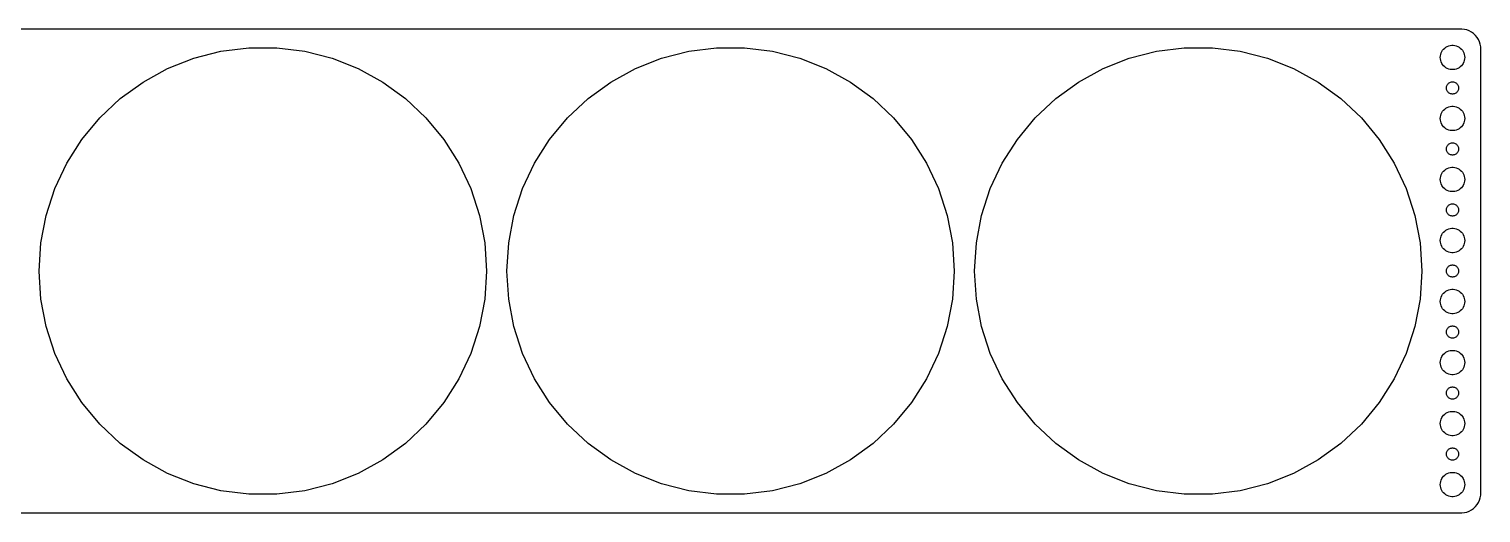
# Model space of a CAD drawing. Header units: metres. Extents: x -300 to 300, y -59 to 59.
# Drawn here: x -57.5 to 299.5, y -59.5 to 59.5 of the extents above; entities that cross this region are included whole.
import ezdxf

# ---------------------------------------------------------------- set-up
doc = ezdxf.new("R2010")
doc.units = ezdxf.units.M

msp = doc.modelspace()

# ---------------------------------------------------------------- linework, layer by layer
for p, q in [((294.814, 59.4901), (-294.814, 59.4901)), ((295.437, 59.4114), (294.814, 59.4901)), ((296.045, 59.2553), (295.437, 59.4114)), ((296.629, 59.0241), (296.045, 59.2553)), ((297.179, 58.7216), (296.629, 59.0241)), ((297.687, 58.3526), (297.179, 58.7216)), ((298.145, 57.9227), (297.687, 58.3526)), ((298.545, 57.4389), (298.145, 57.9227)), ((298.882, 56.9088), (298.545, 57.4389)), ((-16.9959, 52.3081), (-10.306, 54.0258)), ((-10.306, 54.0258), (-3.45348, 54.8915)), ((-3.45348, 54.8915), (3.45348, 54.8915)), ((3.45348, 54.8915), (10.306, 54.0258)), ((10.306, 54.0258), (16.9959, 52.3081)), ((98.0041, 52.3081), (104.694, 54.0258)), ((104.694, 54.0258), (111.547, 54.8915)), ((111.547, 54.8915), (118.453, 54.8915)), ((118.453, 54.8915), (125.306, 54.0258)), ((125.306, 54.0258), (131.996, 52.3081)), ((213.004, 52.3081), (219.694, 54.0258)), ((219.694, 54.0258), (226.547, 54.8915)), ((226.547, 54.8915), (233.453, 54.8915)), ((233.453, 54.8915), (240.306, 54.0258)), ((240.306, 54.0258), (246.996, 52.3081)), ((289.594, 53.2461), (289.711, 53.6044)), ((289.711, 53.6044), (289.871, 53.9453)), ((289.871, 53.9453), (290.073, 54.2634)), ((290.073, 54.2634), (290.313, 54.5536)), ((290.313, 54.5536), (290.588, 54.8115)), ((290.588, 54.8115), (290.893, 55.033)), ((290.893, 55.033), (291.223, 55.2145)), ((291.223, 55.2145), (291.573, 55.3532)), ((291.573, 55.3532), (291.938, 55.4469)), ((291.938, 55.4469), (292.312, 55.4941)), ((292.312, 55.4941), (292.688, 55.4941)), ((292.688, 55.4941), (293.062, 55.4469)), ((293.062, 55.4469), (293.427, 55.3532)), ((293.427, 55.3532), (293.777, 55.2145)), ((293.777, 55.2145), (294.107, 55.033)), ((294.107, 55.033), (294.412, 54.8115)), ((294.412, 54.8115), (294.687, 54.5536)), ((294.687, 54.5536), (294.927, 54.2634)), ((294.927, 54.2634), (295.129, 53.9453)), ((295.129, 53.9453), (295.289, 53.6044)), ((295.289, 53.6044), (295.406, 53.2461)), ((299.149, 56.3406), (298.882, 56.9088)), ((299.343, 55.7434), (299.149, 56.3406)), ((299.461, 55.1267), (299.343, 55.7434)), ((299.5, 54.5), (299.461, 55.1267)), ((299.5, -54.5), (299.5, 54.5)), ((-23.4179, 49.7655), (-16.9959, 52.3081)), ((16.9959, 52.3081), (23.4179, 49.7655)), ((91.5821, 49.7655), (98.0041, 52.3081)), ((131.996, 52.3081), (138.418, 49.7655)), ((206.582, 49.7655), (213.004, 52.3081)), ((246.996, 52.3081), (253.418, 49.7655)), ((289.5, 52.5), (289.524, 52.876)), ((289.524, 52.124), (289.5, 52.5)), ((289.524, 52.876), (289.594, 53.2461)), ((289.594, 51.7539), (289.524, 52.124)), ((289.711, 51.3956), (289.594, 51.7539)), ((289.871, 51.0547), (289.711, 51.3956)), ((290.073, 50.7366), (289.871, 51.0547)), ((290.313, 50.4464), (290.073, 50.7366)), ((290.588, 50.1885), (290.313, 50.4464)), ((290.893, 49.967), (290.588, 50.1885)), ((294.412, 50.1885), (294.107, 49.967)), ((294.687, 50.4464), (294.412, 50.1885)), ((294.927, 50.7366), (294.687, 50.4464)), ((295.129, 51.0547), (294.927, 50.7366)), ((295.289, 51.3956), (295.129, 51.0547)), ((295.406, 51.7539), (295.289, 51.3956)), ((295.406, 53.2461), (295.476, 52.876)), ((295.476, 52.124), (295.406, 51.7539)), ((295.476, 52.876), (295.5, 52.5)), ((295.5, 52.5), (295.476, 52.124)), ((-35.0583, 42.3782), (-29.4705, 46.438)), ((-29.4705, 46.438), (-23.4179, 49.7655)), ((23.4179, 49.7655), (29.4705, 46.438)), ((29.4705, 46.438), (35.0583, 42.3782)), ((79.9417, 42.3782), (85.5295, 46.438)), ((85.5295, 46.438), (91.5821, 49.7655)), ((138.418, 49.7655), (144.47, 46.438)), ((144.47, 46.438), (150.058, 42.3782)), ((194.942, 42.3782), (200.53, 46.438)), ((200.53, 46.438), (206.582, 49.7655)), ((253.418, 49.7655), (259.47, 46.438)), ((259.47, 46.438), (265.058, 42.3782)), ((291.223, 49.7855), (290.893, 49.967)), ((291.573, 49.6468), (291.223, 49.7855)), ((291.938, 49.5531), (291.573, 49.6468)), ((291.861, 46.3572), (292.036, 46.4266)), ((292.312, 49.5059), (291.938, 49.5531)), ((292.036, 46.4266), (292.219, 46.4734)), ((292.219, 46.4734), (292.406, 46.497)), ((292.688, 49.5059), (292.312, 49.5059)), ((292.406, 46.497), (292.594, 46.497)), ((292.594, 46.497), (292.781, 46.4734)), ((293.062, 49.5531), (292.688, 49.5059)), ((292.781, 46.4734), (292.964, 46.4266)), ((292.964, 46.4266), (293.139, 46.3572)), ((293.427, 49.6468), (293.062, 49.5531)), ((293.777, 49.7855), (293.427, 49.6468)), ((294.107, 49.967), (293.777, 49.7855)), ((291, 45), (291.012, 45.188)), ((291.012, 44.812), (291, 45)), ((291.012, 45.188), (291.047, 45.373)), ((291.047, 44.627), (291.012, 44.812)), ((291.047, 45.373), (291.105, 45.5522)), ((291.105, 44.4478), (291.047, 44.627)), ((291.105, 45.5522), (291.186, 45.7226)), ((291.186, 44.2774), (291.105, 44.4478)), ((291.186, 45.7226), (291.286, 45.8817)), ((291.286, 44.1183), (291.186, 44.2774)), ((291.286, 45.8817), (291.407, 46.0268)), ((291.407, 43.9732), (291.286, 44.1183)), ((291.407, 46.0268), (291.544, 46.1558)), ((291.544, 43.8442), (291.407, 43.9732)), ((291.544, 46.1558), (291.696, 46.2665)), ((291.696, 43.7335), (291.544, 43.8442)), ((291.696, 46.2665), (291.861, 46.3572)), ((291.861, 43.6428), (291.696, 43.7335)), ((292.036, 43.5734), (291.861, 43.6428)), ((292.219, 43.5266), (292.036, 43.5734)), ((292.406, 43.503), (292.219, 43.5266)), ((292.594, 43.503), (292.406, 43.503)), ((292.781, 43.5266), (292.594, 43.503)), ((292.964, 43.5734), (292.781, 43.5266)), ((293.139, 43.6428), (292.964, 43.5734)), ((293.139, 46.3572), (293.304, 46.2665)), ((293.304, 43.7335), (293.139, 43.6428)), ((293.304, 46.2665), (293.456, 46.1558)), ((293.456, 43.8442), (293.304, 43.7335)), ((293.456, 46.1558), (293.593, 46.0268)), ((293.593, 43.9732), (293.456, 43.8442)), ((293.593, 46.0268), (293.714, 45.8817)), ((293.714, 44.1183), (293.593, 43.9732)), ((293.714, 45.8817), (293.814, 45.7226)), ((293.814, 44.2774), (293.714, 44.1183)), ((293.814, 45.7226), (293.895, 45.5522)), ((293.895, 44.4478), (293.814, 44.2774)), ((293.895, 45.5522), (293.953, 45.373)), ((293.953, 44.627), (293.895, 44.4478)), ((293.953, 45.373), (293.988, 45.188)), ((293.988, 44.812), (293.953, 44.627)), ((293.988, 45.188), (294, 45)), ((294, 45), (293.988, 44.812)), ((-40.0933, 37.6501), (-35.0583, 42.3782)), ((35.0583, 42.3782), (40.0933, 37.6501)), ((74.9067, 37.6501), (79.9417, 42.3782)), ((150.058, 42.3782), (155.093, 37.6501)), ((189.907, 37.6501), (194.942, 42.3782)), ((265.058, 42.3782), (270.093, 37.6501)), ((290.073, 39.2634), (290.313, 39.5536)), ((290.313, 39.5536), (290.588, 39.8115)), ((290.588, 39.8115), (290.893, 40.033)), ((290.893, 40.033), (291.223, 40.2145)), ((291.223, 40.2145), (291.573, 40.3532)), ((291.573, 40.3532), (291.938, 40.4469)), ((291.938, 40.4469), (292.312, 40.4941)), ((292.312, 40.4941), (292.688, 40.4941)), ((292.688, 40.4941), (293.062, 40.4469)), ((293.062, 40.4469), (293.427, 40.3532)), ((293.427, 40.3532), (293.777, 40.2145)), ((293.777, 40.2145), (294.107, 40.033)), ((294.107, 40.033), (294.412, 39.8115)), ((294.412, 39.8115), (294.687, 39.5536)), ((294.687, 39.5536), (294.927, 39.2634)), ((-44.4959, 32.3282), (-40.0933, 37.6501)), ((40.0933, 37.6501), (44.4959, 32.3282)), ((70.5041, 32.3282), (74.9067, 37.6501)), ((155.093, 37.6501), (159.496, 32.3282)), ((185.504, 32.3282), (189.907, 37.6501)), ((270.093, 37.6501), (274.496, 32.3282)), ((289.5, 37.5), (289.524, 37.876)), ((289.524, 37.124), (289.5, 37.5)), ((289.524, 37.876), (289.594, 38.2461)), ((289.594, 36.7539), (289.524, 37.124)), ((289.594, 38.2461), (289.711, 38.6044)), ((289.711, 36.3956), (289.594, 36.7539)), ((289.711, 38.6044), (289.871, 38.9453)), ((289.871, 36.0547), (289.711, 36.3956)), ((289.871, 38.9453), (290.073, 39.2634)), ((290.073, 35.7366), (289.871, 36.0547)), ((290.313, 35.4464), (290.073, 35.7366)), ((294.927, 35.7366), (294.687, 35.4464)), ((294.927, 39.2634), (295.129, 38.9453)), ((295.129, 36.0547), (294.927, 35.7366)), ((295.129, 38.9453), (295.289, 38.6044)), ((295.289, 36.3956), (295.129, 36.0547)), ((295.289, 38.6044), (295.406, 38.2461)), ((295.406, 36.7539), (295.289, 36.3956)), ((295.406, 38.2461), (295.476, 37.876)), ((295.476, 37.124), (295.406, 36.7539)), ((295.476, 37.876), (295.5, 37.5)), ((295.5, 37.5), (295.476, 37.124)), ((-48.1969, 26.4964), (-44.4959, 32.3282)), ((44.4959, 32.3282), (48.1969, 26.4964)), ((66.8031, 26.4964), (70.5041, 32.3282)), ((159.496, 32.3282), (163.197, 26.4964)), ((181.803, 26.4964), (185.504, 32.3282)), ((274.496, 32.3282), (278.197, 26.4964)), ((290.588, 35.1885), (290.313, 35.4464)), ((290.893, 34.967), (290.588, 35.1885)), ((291.223, 34.7855), (290.893, 34.967)), ((291.573, 34.6468), (291.223, 34.7855)), ((291.938, 34.5531), (291.573, 34.6468)), ((292.312, 34.5059), (291.938, 34.5531)), ((292.688, 34.5059), (292.312, 34.5059)), ((293.062, 34.5531), (292.688, 34.5059)), ((293.427, 34.6468), (293.062, 34.5531)), ((293.777, 34.7855), (293.427, 34.6468)), ((294.107, 34.967), (293.777, 34.7855)), ((294.412, 35.1885), (294.107, 34.967)), ((294.687, 35.4464), (294.412, 35.1885)), ((291, 30), (291.012, 30.188)), ((291.012, 29.812), (291, 30)), ((291.012, 30.188), (291.047, 30.373)), ((291.047, 29.627), (291.012, 29.812)), ((291.047, 30.373), (291.105, 30.5522)), ((291.105, 29.4478), (291.047, 29.627)), ((291.105, 30.5522), (291.186, 30.7226)), ((291.186, 29.2774), (291.105, 29.4478)), ((291.186, 30.7226), (291.286, 30.8817)), ((291.286, 29.1183), (291.186, 29.2774)), ((291.286, 30.8817), (291.407, 31.0268)), ((291.407, 28.9732), (291.286, 29.1183)), ((291.407, 31.0268), (291.544, 31.1558)), ((291.544, 28.8442), (291.407, 28.9732)), ((291.544, 31.1558), (291.696, 31.2665)), ((291.696, 28.7335), (291.544, 28.8442)), ((291.696, 31.2665), (291.861, 31.3572)), ((291.861, 28.6427), (291.696, 28.7335)), ((291.861, 31.3572), (292.036, 31.4266)), ((292.036, 28.5734), (291.861, 28.6427)), ((292.036, 31.4266), (292.219, 31.4734)), ((292.219, 28.5266), (292.036, 28.5734)), ((292.219, 31.4734), (292.406, 31.497)), ((292.406, 31.497), (292.594, 31.497)), ((292.594, 31.497), (292.781, 31.4734)), ((292.781, 31.4734), (292.964, 31.4266)), ((292.964, 28.5734), (292.781, 28.5266)), ((292.964, 31.4266), (293.139, 31.3572)), ((293.139, 28.6427), (292.964, 28.5734)), ((293.139, 31.3572), (293.304, 31.2665)), ((293.304, 28.7335), (293.139, 28.6427)), ((293.304, 31.2665), (293.456, 31.1558)), ((293.456, 28.8442), (293.304, 28.7335)), ((293.456, 31.1558), (293.593, 31.0268)), ((293.593, 28.9732), (293.456, 28.8442)), ((293.593, 31.0268), (293.714, 30.8817)), ((293.714, 29.1183), (293.593, 28.9732)), ((293.714, 30.8817), (293.814, 30.7226)), ((293.814, 29.2774), (293.714, 29.1183)), ((293.814, 30.7226), (293.895, 30.5522)), ((293.895, 29.4478), (293.814, 29.2774)), ((293.895, 30.5522), (293.953, 30.373)), ((293.953, 29.627), (293.895, 29.4478)), ((293.953, 30.373), (293.988, 30.188)), ((293.988, 29.812), (293.953, 29.627)), ((293.988, 30.188), (294, 30)), ((294, 30), (293.988, 29.812)), ((-51.1377, 20.2468), (-48.1969, 26.4964)), ((48.1969, 26.4964), (51.1377, 20.2468)), ((63.8623, 20.2468), (66.8031, 26.4964)), ((163.197, 26.4964), (166.138, 20.2468)), ((178.862, 20.2468), (181.803, 26.4964)), ((278.197, 26.4964), (281.138, 20.2468)), ((290.588, 24.8115), (290.893, 25.033)), ((290.893, 25.033), (291.223, 25.2145)), ((291.223, 25.2145), (291.573, 25.3532)), ((291.573, 25.3532), (291.938, 25.4469)), ((291.938, 25.4469), (292.312, 25.4941)), ((292.406, 28.503), (292.219, 28.5266)), ((292.312, 25.4941), (292.688, 25.4941)), ((292.594, 28.503), (292.406, 28.503)), ((292.781, 28.5266), (292.594, 28.503)), ((292.688, 25.4941), (293.062, 25.4469)), ((293.062, 25.4469), (293.427, 25.3532)), ((293.427, 25.3532), (293.777, 25.2145)), ((293.777, 25.2145), (294.107, 25.033)), ((294.107, 25.033), (294.412, 24.8115)), ((289.5, 22.5), (289.524, 22.876)), ((289.524, 22.124), (289.5, 22.5)), ((289.524, 22.876), (289.594, 23.2461)), ((289.594, 21.7539), (289.524, 22.124)), ((289.594, 23.2461), (289.711, 23.6044)), ((289.711, 21.3956), (289.594, 21.7539)), ((289.711, 23.6044), (289.871, 23.9453)), ((289.871, 23.9453), (290.073, 24.2634)), ((290.073, 24.2634), (290.313, 24.5536)), ((290.313, 24.5536), (290.588, 24.8115)), ((294.412, 24.8115), (294.687, 24.5536)), ((294.687, 24.5536), (294.927, 24.2634)), ((294.927, 24.2634), (295.129, 23.9453)), ((295.129, 23.9453), (295.289, 23.6044)), ((295.289, 23.6044), (295.406, 23.2461)), ((295.406, 21.7539), (295.289, 21.3956)), ((295.406, 23.2461), (295.476, 22.876)), ((295.476, 22.124), (295.406, 21.7539)), ((295.476, 22.876), (295.5, 22.5)), ((295.5, 22.5), (295.476, 22.124)), ((-53.2721, 13.6779), (-51.1377, 20.2468)), ((51.1377, 20.2468), (53.2721, 13.6779)), ((61.7279, 13.6779), (63.8623, 20.2468)), ((166.138, 20.2468), (168.272, 13.6779)), ((176.728, 13.6779), (178.862, 20.2468)), ((281.138, 20.2468), (283.272, 13.6779)), ((289.871, 21.0547), (289.711, 21.3956)), ((290.073, 20.7366), (289.871, 21.0547)), ((290.313, 20.4464), (290.073, 20.7366)), ((290.588, 20.1884), (290.313, 20.4464)), ((290.893, 19.967), (290.588, 20.1884)), ((291.223, 19.7855), (290.893, 19.967)), ((291.573, 19.6468), (291.223, 19.7855)), ((291.938, 19.5531), (291.573, 19.6468)), ((292.312, 19.5059), (291.938, 19.5531)), ((292.688, 19.5059), (292.312, 19.5059)), ((293.062, 19.5531), (292.688, 19.5059)), ((293.427, 19.6468), (293.062, 19.5531)), ((293.777, 19.7855), (293.427, 19.6468)), ((294.107, 19.967), (293.777, 19.7855)), ((294.412, 20.1884), (294.107, 19.967)), ((294.687, 20.4464), (294.412, 20.1884)), ((294.927, 20.7366), (294.687, 20.4464)), ((295.129, 21.0547), (294.927, 20.7366)), ((295.289, 21.3956), (295.129, 21.0547)), ((291, 15), (291.012, 15.188)), ((291.012, 14.812), (291, 15)), ((291.012, 15.188), (291.047, 15.373)), ((291.047, 14.627), (291.012, 14.812)), ((291.047, 15.373), (291.105, 15.5522)), ((291.105, 14.4478), (291.047, 14.627)), ((291.105, 15.5522), (291.186, 15.7226)), ((291.186, 14.2774), (291.105, 14.4478)), ((291.186, 15.7226), (291.286, 15.8817)), ((291.286, 15.8817), (291.407, 16.0268)), ((291.407, 16.0268), (291.544, 16.1558)), ((291.544, 16.1558), (291.696, 16.2665)), ((291.696, 16.2665), (291.861, 16.3572)), ((291.861, 16.3572), (292.036, 16.4266)), ((292.036, 16.4266), (292.219, 16.4734)), ((292.219, 16.4734), (292.406, 16.497)), ((292.406, 16.497), (292.594, 16.497)), ((292.594, 16.497), (292.781, 16.4734)), ((292.781, 16.4734), (292.964, 16.4266)), ((292.964, 16.4266), (293.139, 16.3572)), ((293.139, 16.3572), (293.304, 16.2665)), ((293.304, 16.2665), (293.456, 16.1558)), ((293.456, 16.1558), (293.593, 16.0268)), ((293.593, 16.0268), (293.714, 15.8817)), ((293.714, 15.8817), (293.814, 15.7226)), ((293.814, 15.7226), (293.895, 15.5522)), ((293.895, 14.4478), (293.814, 14.2774)), ((293.895, 15.5522), (293.953, 15.373)), ((293.953, 14.627), (293.895, 14.4478)), ((293.953, 15.373), (293.988, 15.188)), ((293.988, 14.812), (293.953, 14.627)), ((293.988, 15.188), (294, 15)), ((294, 15), (293.988, 14.812)), ((-54.5663, 6.89333), (-53.2721, 13.6779)), ((53.2721, 13.6779), (54.5663, 6.89333)), ((60.4337, 6.89333), (61.7279, 13.6779)), ((168.272, 13.6779), (169.566, 6.89333)), ((175.434, 6.89333), (176.728, 13.6779)), ((283.272, 13.6779), (284.566, 6.89333)), ((291.286, 14.1183), (291.186, 14.2774)), ((291.407, 13.9732), (291.286, 14.1183)), ((291.544, 13.8442), (291.407, 13.9732)), ((291.696, 13.7335), (291.544, 13.8442)), ((291.861, 13.6427), (291.696, 13.7335)), ((292.036, 13.5734), (291.861, 13.6427)), ((292.219, 13.5266), (292.036, 13.5734)), ((292.406, 13.5029), (292.219, 13.5266)), ((292.594, 13.5029), (292.406, 13.5029)), ((292.781, 13.5266), (292.594, 13.5029)), ((292.964, 13.5734), (292.781, 13.5266)), ((293.139, 13.6427), (292.964, 13.5734)), ((293.304, 13.7335), (293.139, 13.6427)), ((293.456, 13.8442), (293.304, 13.7335)), ((293.593, 13.9732), (293.456, 13.8442)), ((293.714, 14.1183), (293.593, 13.9732)), ((293.814, 14.2774), (293.714, 14.1183)), ((289.5, 7.5), (289.524, 7.87599)), ((289.524, 7.12399), (289.5, 7.5)), ((289.524, 7.87599), (289.594, 8.24606)), ((289.594, 8.24606), (289.711, 8.60437)), ((289.711, 8.60437), (289.871, 8.94525)), ((289.871, 8.94525), (290.073, 9.26335)), ((290.073, 9.26335), (290.313, 9.55363)), ((290.313, 9.55363), (290.588, 9.81154)), ((290.588, 9.81154), (290.893, 10.033)), ((290.893, 10.033), (291.223, 10.2145)), ((291.223, 10.2145), (291.573, 10.3532)), ((291.573, 10.3532), (291.938, 10.4469)), ((291.938, 10.4469), (292.312, 10.4941)), ((292.312, 10.4941), (292.688, 10.4941)), ((292.688, 10.4941), (293.062, 10.4469)), ((293.062, 10.4469), (293.427, 10.3532)), ((293.427, 10.3532), (293.777, 10.2145)), ((293.777, 10.2145), (294.107, 10.033)), ((294.107, 10.033), (294.412, 9.81154)), ((294.412, 9.81154), (294.687, 9.55363)), ((294.687, 9.55363), (294.927, 9.26335)), ((294.927, 9.26335), (295.129, 8.94525)), ((295.129, 8.94525), (295.289, 8.60437)), ((295.289, 8.60437), (295.406, 8.24606)), ((295.406, 8.24606), (295.476, 7.87599)), ((295.476, 7.87599), (295.5, 7.5)), ((295.5, 7.5), (295.476, 7.12399)), ((-55, 0), (-54.5663, 6.89333)), ((54.5663, 6.89333), (55, 0)), ((60, 0), (60.4337, 6.89333)), ((169.566, 6.89333), (170, 0)), ((175, 0), (175.434, 6.89333)), ((284.566, 6.89333), (285, 0)), ((289.594, 6.75392), (289.524, 7.12399)), ((289.711, 6.39561), (289.594, 6.75392)), ((289.871, 6.05473), (289.711, 6.39561)), ((290.073, 5.73663), (289.871, 6.05473)), ((290.313, 5.44635), (290.073, 5.73663)), ((290.588, 5.18845), (290.313, 5.44635)), ((290.893, 4.96701), (290.588, 5.18845)), ((291.223, 4.78551), (290.893, 4.96701)), ((291.573, 4.64682), (291.223, 4.78551)), ((291.938, 4.55313), (291.573, 4.64682)), ((292.312, 4.50591), (291.938, 4.55313)), ((292.688, 4.50591), (292.312, 4.50591)), ((293.062, 4.55313), (292.688, 4.50591)), ((293.427, 4.64682), (293.062, 4.55313)), ((293.777, 4.78551), (293.427, 4.64682)), ((294.107, 4.96701), (293.777, 4.78551)), ((294.412, 5.18845), (294.107, 4.96701)), ((294.687, 5.44635), (294.412, 5.18845)), ((294.927, 5.73663), (294.687, 5.44635)), ((295.129, 6.05473), (294.927, 5.73663)), ((295.289, 6.39561), (295.129, 6.05473)), ((295.406, 6.75392), (295.289, 6.39561)), ((295.476, 7.12399), (295.406, 6.75392)), ((-54.5663, -6.89333), (-55, 0)), ((55, 0), (54.5663, -6.89333)), ((60.4337, -6.89333), (60, 0)), ((170, 0), (169.566, -6.89333)), ((175.434, -6.89333), (175, 0)), ((285, 0), (284.566, -6.89333)), ((291, 0), (291.012, 0.18799)), ((291.012, -0.18799), (291, 0)), ((291.012, 0.18799), (291.047, 0.37303)), ((291.047, 0.37303), (291.105, 0.55219)), ((291.105, 0.55219), (291.186, 0.72263)), ((291.186, 0.72263), (291.286, 0.88167)), ((291.286, 0.88167), (291.407, 1.02681)), ((291.407, 1.02681), (291.544, 1.15576)), ((291.544, 1.15576), (291.696, 1.26648)), ((291.696, 1.26648), (291.861, 1.35724)), ((291.861, 1.35724), (292.036, 1.42657)), ((292.036, 1.42657), (292.219, 1.47342)), ((292.219, 1.47342), (292.406, 1.49704)), ((292.406, 1.49704), (292.594, 1.49704)), ((292.594, 1.49704), (292.781, 1.47342)), ((292.781, 1.47342), (292.964, 1.42657)), ((292.964, 1.42657), (293.139, 1.35724)), ((293.139, 1.35724), (293.304, 1.26648)), ((293.304, 1.26648), (293.456, 1.15576)), ((293.456, 1.15576), (293.593, 1.02681)), ((293.593, 1.02681), (293.714, 0.88167)), ((293.714, 0.88167), (293.814, 0.72263)), ((293.814, 0.72263), (293.895, 0.55219)), ((293.895, 0.55219), (293.953, 0.37303)), ((293.953, 0.37303), (293.988, 0.18799)), ((293.988, 0.18799), (294, 0)), ((294, 0), (293.988, -0.18799)), ((291.047, -0.37303), (291.012, -0.18799)), ((291.105, -0.55219), (291.047, -0.37303)), ((291.186, -0.72263), (291.105, -0.55219)), ((291.286, -0.88167), (291.186, -0.72263)), ((291.407, -1.02681), (291.286, -0.88167)), ((291.544, -1.15576), (291.407, -1.02681)), ((291.696, -1.26648), (291.544, -1.15576)), ((291.861, -1.35724), (291.696, -1.26648)), ((292.036, -1.42657), (291.861, -1.35724)), ((292.219, -1.47342), (292.036, -1.42657)), ((292.406, -1.49704), (292.219, -1.47342)), ((292.594, -1.49704), (292.406, -1.49704)), ((292.781, -1.47342), (292.594, -1.49704)), ((292.964, -1.42657), (292.781, -1.47342)), ((293.139, -1.35724), (292.964, -1.42657)), ((293.304, -1.26648), (293.139, -1.35724)), ((293.456, -1.15576), (293.304, -1.26648)), ((293.593, -1.02681), (293.456, -1.15576)), ((293.714, -0.88167), (293.593, -1.02681)), ((293.814, -0.72263), (293.714, -0.88167)), ((293.895, -0.55219), (293.814, -0.72263)), ((293.953, -0.37303), (293.895, -0.55219)), ((293.988, -0.18799), (293.953, -0.37303)), ((-53.2721, -13.6779), (-54.5663, -6.89333)), ((54.5663, -6.89333), (53.2721, -13.6779)), ((61.7279, -13.6779), (60.4337, -6.89333)), ((169.566, -6.89333), (168.272, -13.6779)), ((176.728, -13.6779), (175.434, -6.89333)), ((284.566, -6.89333), (283.272, -13.6779)), ((289.5, -7.5), (289.524, -7.12399)), ((289.524, -7.12399), (289.594, -6.75392)), ((289.594, -6.75392), (289.711, -6.39561)), ((289.711, -6.39561), (289.871, -6.05473)), ((289.871, -6.05473), (290.073, -5.73663)), ((290.073, -5.73663), (290.313, -5.44635)), ((290.313, -5.44635), (290.588, -5.18845)), ((290.588, -5.18845), (290.893, -4.96701)), ((290.893, -4.96701), (291.223, -4.78551)), ((291.223, -4.78551), (291.573, -4.64682)), ((291.573, -4.64682), (291.938, -4.55313)), ((291.938, -4.55313), (292.312, -4.50591)), ((292.312, -4.50591), (292.688, -4.50591)), ((292.688, -4.50591), (293.062, -4.55313)), ((293.062, -4.55313), (293.427, -4.64682)), ((293.427, -4.64682), (293.777, -4.78551)), ((293.777, -4.78551), (294.107, -4.96701)), ((294.107, -4.96701), (294.412, -5.18845)), ((294.412, -5.18845), (294.687, -5.44635)), ((294.687, -5.44635), (294.927, -5.73663)), ((294.927, -5.73663), (295.129, -6.05473)), ((295.129, -6.05473), (295.289, -6.39561)), ((295.289, -6.39561), (295.406, -6.75392)), ((295.406, -6.75392), (295.476, -7.12399)), ((295.476, -7.12399), (295.5, -7.5)), ((289.524, -7.87599), (289.5, -7.5)), ((289.594, -8.24606), (289.524, -7.87599)), ((289.711, -8.60437), (289.594, -8.24606)), ((289.871, -8.94525), (289.711, -8.60437)), ((290.073, -9.26335), (289.871, -8.94525)), ((290.313, -9.55363), (290.073, -9.26335)), ((290.588, -9.81154), (290.313, -9.55363)), ((290.893, -10.033), (290.588, -9.81154)), ((291.223, -10.2145), (290.893, -10.033)), ((291.573, -10.3532), (291.223, -10.2145)), ((291.938, -10.4469), (291.573, -10.3532)), ((292.312, -10.4941), (291.938, -10.4469)), ((292.688, -10.4941), (292.312, -10.4941)), ((293.062, -10.4469), (292.688, -10.4941)), ((293.427, -10.3532), (293.062, -10.4469)), ((293.777, -10.2145), (293.427, -10.3532)), ((294.107, -10.033), (293.777, -10.2145)), ((294.412, -9.81154), (294.107, -10.033)), ((294.687, -9.55363), (294.412, -9.81154)), ((294.927, -9.26335), (294.687, -9.55363)), ((295.129, -8.94525), (294.927, -9.26335)), ((295.289, -8.60437), (295.129, -8.94525)), ((295.406, -8.24606), (295.289, -8.60437)), ((295.476, -7.87599), (295.406, -8.24606)), ((295.5, -7.5), (295.476, -7.87599)), ((-51.1377, -20.2468), (-53.2721, -13.6779)), ((53.2721, -13.6779), (51.1377, -20.2468)), ((63.8623, -20.2468), (61.7279, -13.6779)), ((168.272, -13.6779), (166.138, -20.2468)), ((178.862, -20.2468), (176.728, -13.6779)), ((283.272, -13.6779), (281.138, -20.2468)), ((291.105, -14.4478), (291.186, -14.2774)), ((291.186, -14.2774), (291.286, -14.1183)), ((291.286, -14.1183), (291.407, -13.9732)), ((291.407, -13.9732), (291.544, -13.8442)), ((291.544, -13.8442), (291.696, -13.7335)), ((291.696, -13.7335), (291.861, -13.6427)), ((291.861, -13.6427), (292.036, -13.5734)), ((292.036, -13.5734), (292.219, -13.5266)), ((292.219, -13.5266), (292.406, -13.5029)), ((292.406, -13.5029), (292.594, -13.5029)), ((292.594, -13.5029), (292.781, -13.5266)), ((292.781, -13.5266), (292.964, -13.5734)), ((292.964, -13.5734), (293.139, -13.6427)), ((293.139, -13.6427), (293.304, -13.7335)), ((293.304, -13.7335), (293.456, -13.8442)), ((293.456, -13.8442), (293.593, -13.9732)), ((293.593, -13.9732), (293.714, -14.1183)), ((293.714, -14.1183), (293.814, -14.2774)), ((293.814, -14.2774), (293.895, -14.4478)), ((291, -15), (291.012, -14.812)), ((291.012, -15.188), (291, -15)), ((291.012, -14.812), (291.047, -14.627)), ((291.047, -15.373), (291.012, -15.188)), ((291.047, -14.627), (291.105, -14.4478)), ((291.105, -15.5522), (291.047, -15.373)), ((291.186, -15.7226), (291.105, -15.5522)), ((291.286, -15.8817), (291.186, -15.7226)), ((291.407, -16.0268), (291.286, -15.8817)), ((291.544, -16.1558), (291.407, -16.0268)), ((291.696, -16.2665), (291.544, -16.1558)), ((291.861, -16.3572), (291.696, -16.2665)), ((292.036, -16.4266), (291.861, -16.3572)), ((292.219, -16.4734), (292.036, -16.4266)), ((292.406, -16.497), (292.219, -16.4734)), ((292.594, -16.497), (292.406, -16.497)), ((292.781, -16.4734), (292.594, -16.497)), ((292.964, -16.4266), (292.781, -16.4734)), ((293.139, -16.3572), (292.964, -16.4266)), ((293.304, -16.2665), (293.139, -16.3572)), ((293.456, -16.1558), (293.304, -16.2665)), ((293.593, -16.0268), (293.456, -16.1558)), ((293.714, -15.8817), (293.593, -16.0268)), ((293.814, -15.7226), (293.714, -15.8817)), ((293.895, -15.5522), (293.814, -15.7226)), ((293.895, -14.4478), (293.953, -14.627)), ((293.953, -15.373), (293.895, -15.5522)), ((293.953, -14.627), (293.988, -14.812)), ((293.988, -15.188), (293.953, -15.373)), ((293.988, -14.812), (294, -15)), ((294, -15), (293.988, -15.188)), ((-48.1969, -26.4964), (-51.1377, -20.2468)), ((51.1377, -20.2468), (48.1969, -26.4964)), ((66.8031, -26.4964), (63.8623, -20.2468)), ((166.138, -20.2468), (163.197, -26.4964)), ((181.803, -26.4964), (178.862, -20.2468)), ((281.138, -20.2468), (278.197, -26.4964)), ((289.594, -21.7539), (289.711, -21.3956)), ((289.711, -21.3956), (289.871, -21.0547)), ((289.871, -21.0547), (290.073, -20.7366)), ((290.073, -20.7366), (290.313, -20.4464)), ((290.313, -20.4464), (290.588, -20.1884)), ((290.588, -20.1884), (290.893, -19.967)), ((290.893, -19.967), (291.223, -19.7855)), ((291.223, -19.7855), (291.573, -19.6468)), ((291.573, -19.6468), (291.938, -19.5531)), ((291.938, -19.5531), (292.312, -19.5059)), ((292.312, -19.5059), (292.688, -19.5059)), ((292.688, -19.5059), (293.062, -19.5531)), ((293.062, -19.5531), (293.427, -19.6468)), ((293.427, -19.6468), (293.777, -19.7855)), ((293.777, -19.7855), (294.107, -19.967)), ((294.107, -19.967), (294.412, -20.1884)), ((294.412, -20.1884), (294.687, -20.4464)), ((294.687, -20.4464), (294.927, -20.7366)), ((294.927, -20.7366), (295.129, -21.0547)), ((295.129, -21.0547), (295.289, -21.3956)), ((295.289, -21.3956), (295.406, -21.7539)), ((289.5, -22.5), (289.524, -22.124)), ((289.524, -22.876), (289.5, -22.5)), ((289.524, -22.124), (289.594, -21.7539)), ((289.594, -23.2461), (289.524, -22.876)), ((289.711, -23.6044), (289.594, -23.2461)), ((289.871, -23.9453), (289.711, -23.6044)), ((290.073, -24.2634), (289.871, -23.9453)), ((290.313, -24.5536), (290.073, -24.2634)), ((290.588, -24.8115), (290.313, -24.5536)), ((290.893, -25.033), (290.588, -24.8115)), ((294.412, -24.8115), (294.107, -25.033)), ((294.687, -24.5536), (294.412, -24.8115)), ((294.927, -24.2634), (294.687, -24.5536)), ((295.129, -23.9453), (294.927, -24.2634)), ((295.289, -23.6044), (295.129, -23.9453)), ((295.406, -23.2461), (295.289, -23.6044)), ((295.406, -21.7539), (295.476, -22.124)), ((295.476, -22.876), (295.406, -23.2461)), ((295.476, -22.124), (295.5, -22.5)), ((295.5, -22.5), (295.476, -22.876)), ((-44.4959, -32.3282), (-48.1969, -26.4964)), ((48.1969, -26.4964), (44.4959, -32.3282)), ((70.5041, -32.3282), (66.8031, -26.4964)), ((163.197, -26.4964), (159.496, -32.3282)), ((185.504, -32.3282), (181.803, -26.4964)), ((278.197, -26.4964), (274.496, -32.3282)), ((291.223, -25.2145), (290.893, -25.033)), ((291.573, -25.3532), (291.223, -25.2145)), ((291.938, -25.4469), (291.573, -25.3532)), ((292.312, -25.4941), (291.938, -25.4469)), ((292.036, -28.5734), (292.219, -28.5266)), ((292.219, -28.5266), (292.406, -28.503)), ((292.688, -25.4941), (292.312, -25.4941)), ((292.406, -28.503), (292.594, -28.503)), ((292.594, -28.503), (292.781, -28.5266)), ((293.062, -25.4469), (292.688, -25.4941)), ((292.781, -28.5266), (292.964, -28.5734)), ((293.427, -25.3532), (293.062, -25.4469)), ((293.777, -25.2145), (293.427, -25.3532)), ((294.107, -25.033), (293.777, -25.2145)), ((291, -30), (291.012, -29.812)), ((291.012, -30.188), (291, -30)), ((291.012, -29.812), (291.047, -29.627)), ((291.047, -30.373), (291.012, -30.188)), ((291.047, -29.627), (291.105, -29.4478)), ((291.105, -30.5522), (291.047, -30.373)), ((291.105, -29.4478), (291.186, -29.2774)), ((291.186, -30.7226), (291.105, -30.5522)), ((291.186, -29.2774), (291.286, -29.1183)), ((291.286, -30.8817), (291.186, -30.7226)), ((291.286, -29.1183), (291.407, -28.9732)), ((291.407, -31.0268), (291.286, -30.8817)), ((291.407, -28.9732), (291.544, -28.8442)), ((291.544, -31.1558), (291.407, -31.0268)), ((291.544, -28.8442), (291.696, -28.7335)), ((291.696, -31.2665), (291.544, -31.1558)), ((291.696, -28.7335), (291.861, -28.6427)), ((291.861, -31.3572), (291.696, -31.2665)), ((291.861, -28.6427), (292.036, -28.5734)), ((292.036, -31.4266), (291.861, -31.3572)), ((292.219, -31.4734), (292.036, -31.4266)), ((292.406, -31.497), (292.219, -31.4734)), ((292.594, -31.497), (292.406, -31.497)), ((292.781, -31.4734), (292.594, -31.497)), ((292.964, -31.4266), (292.781, -31.4734)), ((292.964, -28.5734), (293.139, -28.6427)), ((293.139, -31.3572), (292.964, -31.4266)), ((293.139, -28.6427), (293.304, -28.7335)), ((293.304, -31.2665), (293.139, -31.3572)), ((293.304, -28.7335), (293.456, -28.8442)), ((293.456, -31.1558), (293.304, -31.2665)), ((293.456, -28.8442), (293.593, -28.9732)), ((293.593, -31.0268), (293.456, -31.1558)), ((293.593, -28.9732), (293.714, -29.1183)), ((293.714, -30.8817), (293.593, -31.0268)), ((293.714, -29.1183), (293.814, -29.2774)), ((293.814, -30.7226), (293.714, -30.8817)), ((293.814, -29.2774), (293.895, -29.4478)), ((293.895, -30.5522), (293.814, -30.7226)), ((293.895, -29.4478), (293.953, -29.627)), ((293.953, -30.373), (293.895, -30.5522)), ((293.953, -29.627), (293.988, -29.812)), ((293.988, -30.188), (293.953, -30.373)), ((293.988, -29.812), (294, -30)), ((294, -30), (293.988, -30.188)), ((-40.0933, -37.6501), (-44.4959, -32.3282)), ((44.4959, -32.3282), (40.0933, -37.6501)), ((74.9067, -37.6501), (70.5041, -32.3282)), ((159.496, -32.3282), (155.093, -37.6501)), ((189.907, -37.6501), (185.504, -32.3282)), ((274.496, -32.3282), (270.093, -37.6501)), ((290.073, -35.7366), (290.313, -35.4464)), ((290.313, -35.4464), (290.588, -35.1885)), ((290.588, -35.1885), (290.893, -34.967)), ((290.893, -34.967), (291.223, -34.7855)), ((291.223, -34.7855), (291.573, -34.6468)), ((291.573, -34.6468), (291.938, -34.5531)), ((291.938, -34.5531), (292.312, -34.5059)), ((292.312, -34.5059), (292.688, -34.5059)), ((292.688, -34.5059), (293.062, -34.5531)), ((293.062, -34.5531), (293.427, -34.6468)), ((293.427, -34.6468), (293.777, -34.7855)), ((293.777, -34.7855), (294.107, -34.967)), ((294.107, -34.967), (294.412, -35.1885)), ((294.412, -35.1885), (294.687, -35.4464)), ((294.687, -35.4464), (294.927, -35.7366)), ((-35.0583, -42.3782), (-40.0933, -37.6501)), ((40.0933, -37.6501), (35.0583, -42.3782)), ((79.9417, -42.3782), (74.9067, -37.6501)), ((155.093, -37.6501), (150.058, -42.3782)), ((194.942, -42.3782), (189.907, -37.6501)), ((270.093, -37.6501), (265.058, -42.3782)), ((289.5, -37.5), (289.524, -37.124)), ((289.524, -37.876), (289.5, -37.5)), ((289.524, -37.124), (289.594, -36.7539)), ((289.594, -38.2461), (289.524, -37.876)), ((289.594, -36.7539), (289.711, -36.3956)), ((289.711, -38.6044), (289.594, -38.2461)), ((289.711, -36.3956), (289.871, -36.0547)), ((289.871, -38.9453), (289.711, -38.6044)), ((289.871, -36.0547), (290.073, -35.7366)), ((290.073, -39.2634), (289.871, -38.9453)), ((290.313, -39.5536), (290.073, -39.2634)), ((294.927, -39.2634), (294.687, -39.5536)), ((294.927, -35.7366), (295.129, -36.0547)), ((295.129, -38.9453), (294.927, -39.2634)), ((295.129, -36.0547), (295.289, -36.3956)), ((295.289, -38.6044), (295.129, -38.9453)), ((295.289, -36.3956), (295.406, -36.7539)), ((295.406, -38.2461), (295.289, -38.6044)), ((295.406, -36.7539), (295.476, -37.124)), ((295.476, -37.876), (295.406, -38.2461)), ((295.476, -37.124), (295.5, -37.5)), ((295.5, -37.5), (295.476, -37.876)), ((-29.4705, -46.438), (-35.0583, -42.3782)), ((35.0583, -42.3782), (29.4705, -46.438)), ((85.5295, -46.438), (79.9417, -42.3782)), ((150.058, -42.3782), (144.47, -46.438)), ((200.53, -46.438), (194.942, -42.3782)), ((265.058, -42.3782), (259.47, -46.438)), ((290.588, -39.8115), (290.313, -39.5536)), ((290.893, -40.033), (290.588, -39.8115)), ((291.223, -40.2145), (290.893, -40.033)), ((291.573, -40.3532), (291.223, -40.2145)), ((291.938, -40.4469), (291.573, -40.3532)), ((292.312, -40.4941), (291.938, -40.4469)), ((292.688, -40.4941), (292.312, -40.4941)), ((293.062, -40.4469), (292.688, -40.4941)), ((293.427, -40.3532), (293.062, -40.4469)), ((293.777, -40.2145), (293.427, -40.3532)), ((294.107, -40.033), (293.777, -40.2145)), ((294.412, -39.8115), (294.107, -40.033)), ((294.687, -39.5536), (294.412, -39.8115)), ((291, -45), (291.012, -44.812)), ((291.012, -45.188), (291, -45)), ((291.012, -44.812), (291.047, -44.627)), ((291.047, -45.373), (291.012, -45.188)), ((291.047, -44.627), (291.105, -44.4478)), ((291.105, -45.5522), (291.047, -45.373)), ((291.105, -44.4478), (291.186, -44.2774)), ((291.186, -45.7226), (291.105, -45.5522)), ((291.186, -44.2774), (291.286, -44.1183)), ((291.286, -45.8817), (291.186, -45.7226)), ((291.286, -44.1183), (291.407, -43.9732)), ((291.407, -46.0268), (291.286, -45.8817)), ((291.407, -43.9732), (291.544, -43.8442)), ((291.544, -46.1558), (291.407, -46.0268)), ((291.544, -43.8442), (291.696, -43.7335)), ((291.696, -46.2665), (291.544, -46.1558)), ((291.696, -43.7335), (291.861, -43.6428)), ((291.861, -46.3572), (291.696, -46.2665)), ((291.861, -43.6428), (292.036, -43.5734)), ((292.036, -46.4266), (291.861, -46.3572)), ((292.036, -43.5734), (292.219, -43.5266)), ((292.219, -43.5266), (292.406, -43.503)), ((292.406, -43.503), (292.594, -43.503)), ((292.594, -43.503), (292.781, -43.5266)), ((292.781, -43.5266), (292.964, -43.5734)), ((292.964, -43.5734), (293.139, -43.6428)), ((293.139, -46.3572), (292.964, -46.4266)), ((293.139, -43.6428), (293.304, -43.7335)), ((293.304, -46.2665), (293.139, -46.3572)), ((293.304, -43.7335), (293.456, -43.8442)), ((293.456, -46.1558), (293.304, -46.2665)), ((293.456, -43.8442), (293.593, -43.9732)), ((293.593, -46.0268), (293.456, -46.1558)), ((293.593, -43.9732), (293.714, -44.1183)), ((293.714, -45.8817), (293.593, -46.0268)), ((293.714, -44.1183), (293.814, -44.2774)), ((293.814, -45.7226), (293.714, -45.8817)), ((293.814, -44.2774), (293.895, -44.4478)), ((293.895, -45.5522), (293.814, -45.7226)), ((293.895, -44.4478), (293.953, -44.627)), ((293.953, -45.373), (293.895, -45.5522)), ((293.953, -44.627), (293.988, -44.812)), ((293.988, -45.188), (293.953, -45.373)), ((293.988, -44.812), (294, -45)), ((294, -45), (293.988, -45.188)), ((-23.4179, -49.7655), (-29.4705, -46.438)), ((-16.9959, -52.3081), (-23.4179, -49.7655)), ((23.4179, -49.7655), (16.9959, -52.3081)), ((29.4705, -46.438), (23.4179, -49.7655)), ((91.5821, -49.7655), (85.5295, -46.438)), ((98.0041, -52.3081), (91.5821, -49.7655)), ((138.418, -49.7655), (131.996, -52.3081)), ((144.47, -46.438), (138.418, -49.7655)), ((206.582, -49.7655), (200.53, -46.438)), ((213.004, -52.3081), (206.582, -49.7655)), ((253.418, -49.7655), (246.996, -52.3081)), ((259.47, -46.438), (253.418, -49.7655)), ((290.588, -50.1885), (290.893, -49.967)), ((290.893, -49.967), (291.223, -49.7855)), ((291.223, -49.7855), (291.573, -49.6468)), ((291.573, -49.6468), (291.938, -49.5531)), ((291.938, -49.5531), (292.312, -49.5059)), ((292.219, -46.4734), (292.036, -46.4266)), ((292.406, -46.497), (292.219, -46.4734)), ((292.312, -49.5059), (292.688, -49.5059)), ((292.594, -46.497), (292.406, -46.497)), ((292.781, -46.4734), (292.594, -46.497)), ((292.688, -49.5059), (293.062, -49.5531)), ((292.964, -46.4266), (292.781, -46.4734)), ((293.062, -49.5531), (293.427, -49.6468)), ((293.427, -49.6468), (293.777, -49.7855)), ((293.777, -49.7855), (294.107, -49.967)), ((294.107, -49.967), (294.412, -50.1885)), ((-10.306, -54.0258), (-16.9959, -52.3081)), ((16.9959, -52.3081), (10.306, -54.0258)), ((104.694, -54.0258), (98.0041, -52.3081)), ((131.996, -52.3081), (125.306, -54.0258)), ((219.694, -54.0258), (213.004, -52.3081)), ((246.996, -52.3081), (240.306, -54.0258)), ((289.5, -52.5), (289.524, -52.124)), ((289.524, -52.876), (289.5, -52.5)), ((289.524, -52.124), (289.594, -51.7539)), ((289.594, -53.2461), (289.524, -52.876)), ((289.594, -51.7539), (289.711, -51.3956)), ((289.711, -53.6044), (289.594, -53.2461)), ((289.711, -51.3956), (289.871, -51.0547)), ((289.871, -51.0547), (290.073, -50.7366)), ((290.073, -50.7366), (290.313, -50.4464)), ((290.313, -50.4464), (290.588, -50.1885)), ((294.412, -50.1885), (294.687, -50.4464)), ((294.687, -50.4464), (294.927, -50.7366)), ((294.927, -50.7366), (295.129, -51.0547)), ((295.129, -51.0547), (295.289, -51.3956)), ((295.289, -51.3956), (295.406, -51.7539)), ((295.406, -53.2461), (295.289, -53.6044)), ((295.406, -51.7539), (295.476, -52.124)), ((295.476, -52.876), (295.406, -53.2461)), ((295.476, -52.124), (295.5, -52.5)), ((295.5, -52.5), (295.476, -52.876)), ((-3.45348, -54.8915), (-10.306, -54.0258)), ((3.45348, -54.8915), (-3.45348, -54.8915)), ((10.306, -54.0258), (3.45348, -54.8915)), ((111.547, -54.8915), (104.694, -54.0258)), ((118.453, -54.8915), (111.547, -54.8915)), ((125.306, -54.0258), (118.453, -54.8915)), ((226.547, -54.8915), (219.694, -54.0258)), ((233.453, -54.8915), (226.547, -54.8915)), ((240.306, -54.0258), (233.453, -54.8915)), ((289.871, -53.9453), (289.711, -53.6044)), ((290.073, -54.2634), (289.871, -53.9453)), ((290.313, -54.5536), (290.073, -54.2634)), ((290.588, -54.8115), (290.313, -54.5536)), ((290.893, -55.033), (290.588, -54.8115)), ((291.223, -55.2145), (290.893, -55.033)), ((291.573, -55.3532), (291.223, -55.2145)), ((291.938, -55.4469), (291.573, -55.3532)), ((292.312, -55.4941), (291.938, -55.4469)), ((292.688, -55.4941), (292.312, -55.4941)), ((293.062, -55.4469), (292.688, -55.4941)), ((293.427, -55.3532), (293.062, -55.4469)), ((293.777, -55.2145), (293.427, -55.3532)), ((294.107, -55.033), (293.777, -55.2145)), ((294.412, -54.8115), (294.107, -55.033)), ((294.687, -54.5536), (294.412, -54.8115)), ((294.927, -54.2634), (294.687, -54.5536)), ((295.129, -53.9453), (294.927, -54.2634)), ((295.289, -53.6044), (295.129, -53.9453)), ((298.545, -57.4389), (298.882, -56.9088)), ((298.882, -56.9088), (299.149, -56.3406)), ((299.149, -56.3406), (299.343, -55.7434)), ((299.343, -55.7434), (299.461, -55.1267)), ((299.461, -55.1267), (299.5, -54.5)), ((-294.814, -59.4901), (294.814, -59.4901)), ((294.814, -59.4901), (295.437, -59.4114)), ((295.437, -59.4114), (296.045, -59.2553)), ((296.045, -59.2553), (296.629, -59.0241)), ((296.629, -59.0241), (297.179, -58.7216)), ((297.179, -58.7216), (297.687, -58.3526)), ((297.687, -58.3526), (298.145, -57.9227)), ((298.145, -57.9227), (298.545, -57.4389))]:
    msp.add_line(p, q)

doc.saveas('drawing.dxf')
